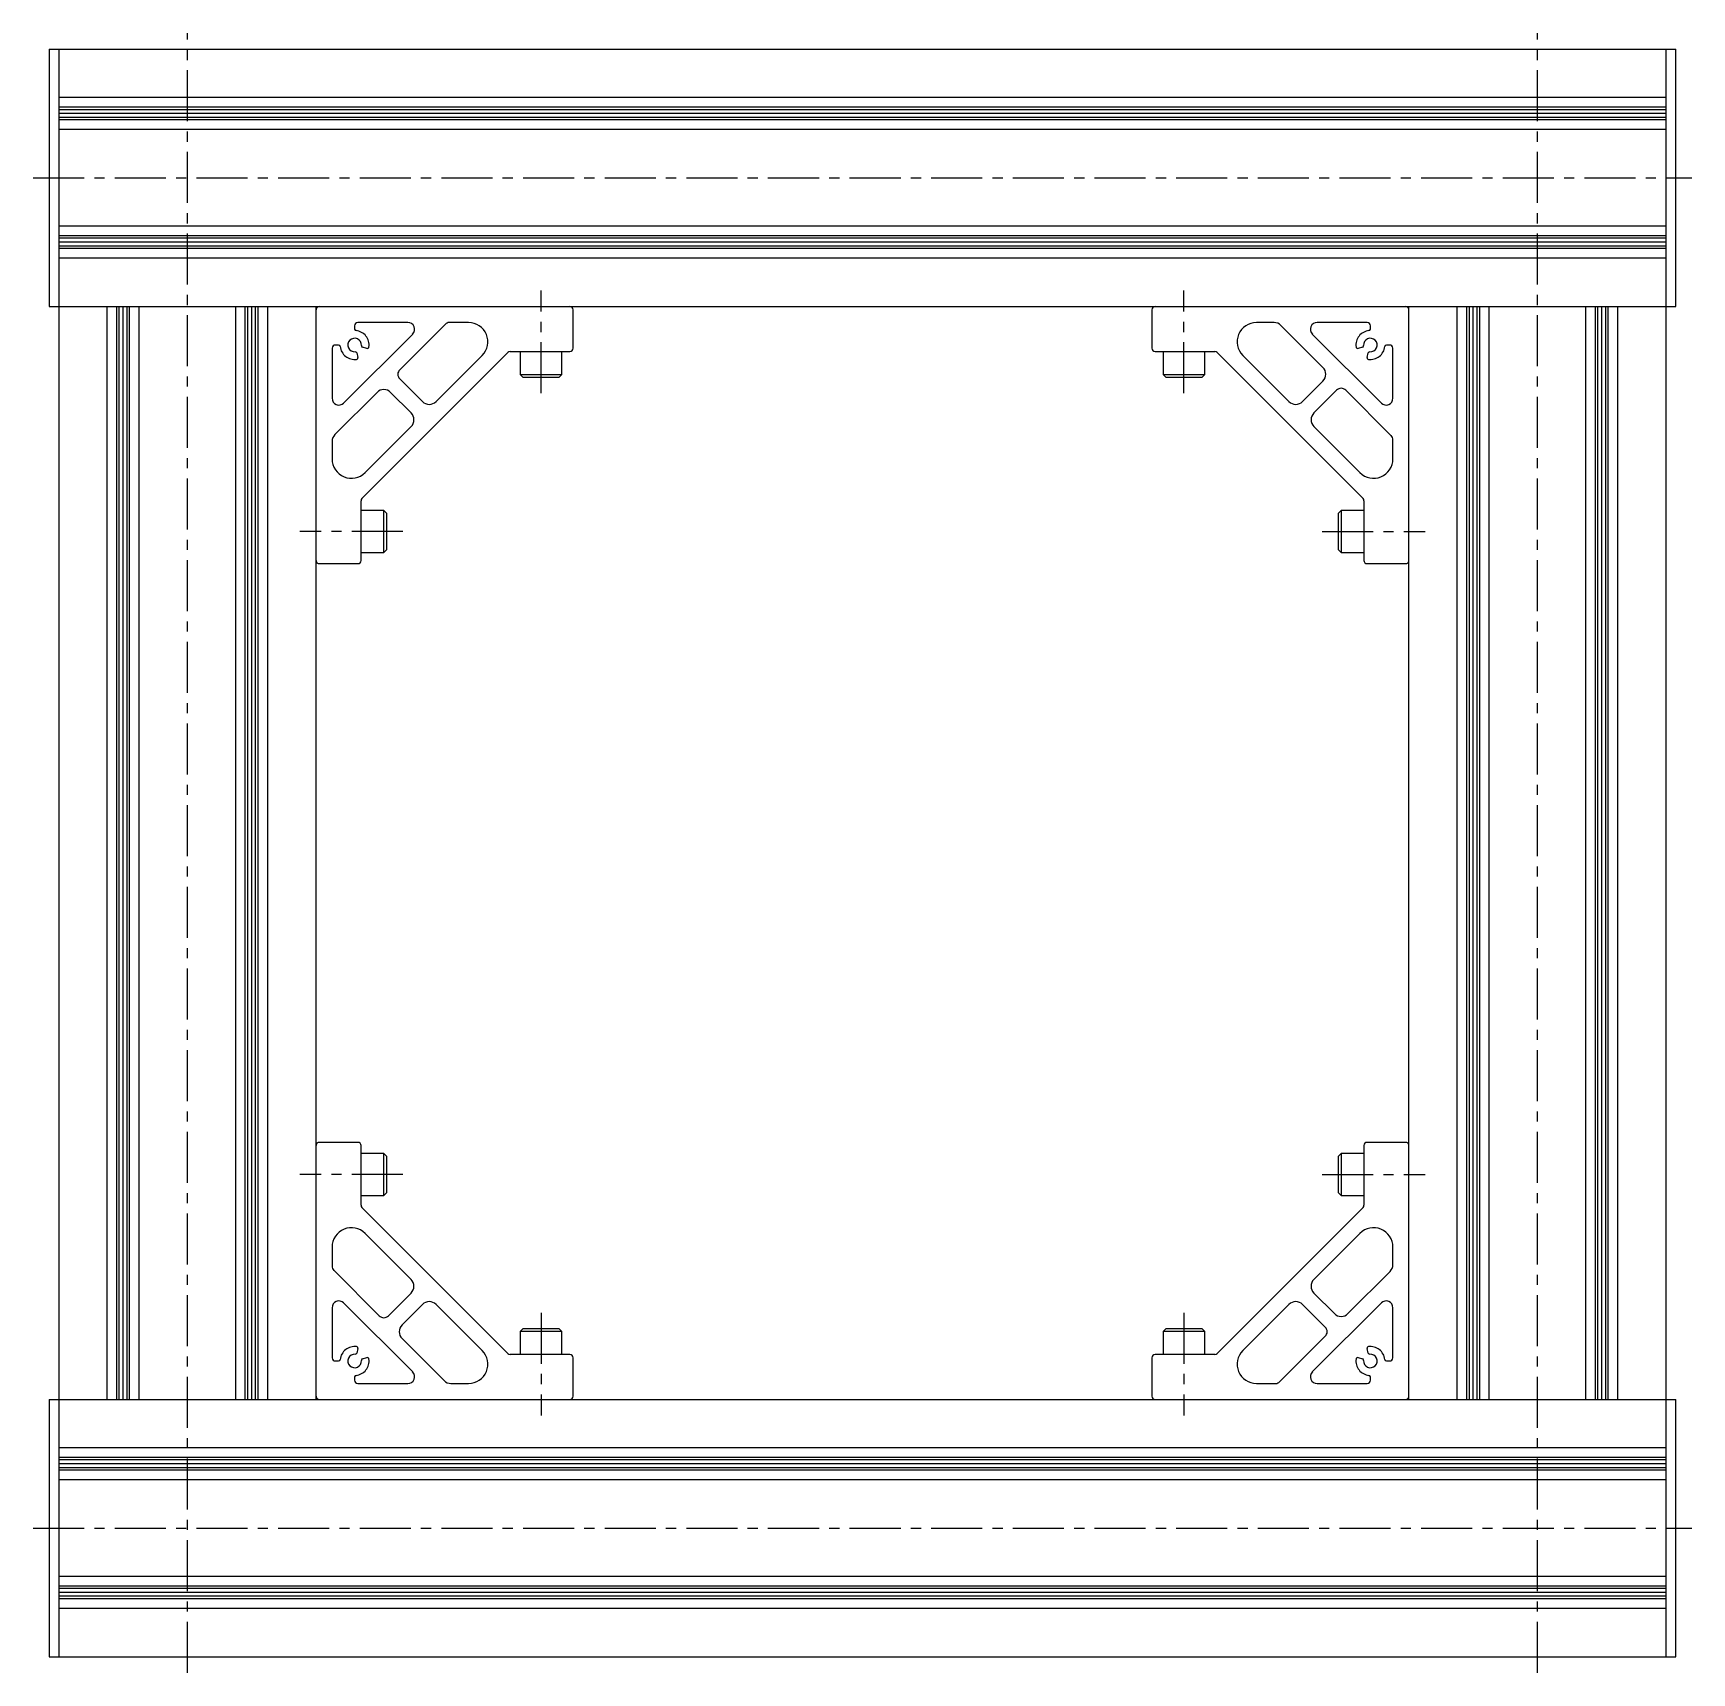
# Model space of a CAD drawing. Extents: x -5 to 1211, y -8 to 1575.
# Drawn here: x -5 to 511, y 1065 to 1575 of the extents above; entities that cross this region are included whole.
import ezdxf

# ---------------------------------------------------------------- set-up
doc = ezdxf.new("R2010")
doc.units = 0
doc.header["$LTSCALE"] = 0.5
doc.linetypes.add('CENTER', pattern=[50.8, 31.75, -6.35, 6.35, -6.35])
doc.layers.add('MSM_CENTER', color=1, linetype='CENTER')
doc.layers.add('MSM_CONTINUOUS', color=7, linetype='CONTINUOUS')

msp = doc.modelspace()

# ---------------------------------------------------------------- linework, layer by layer
at = {"layer": 'MSM_CENTER'}
for p, q in [((43, 1065), (43, 1575)), ((463, 1065), (463, 1575)), ((-5, 1530), (511, 1530)), ((153, 1463), (153, 1495)), ((353, 1463), (353, 1495)), ((110, 1420), (78, 1420)), ((396, 1420), (428, 1420)), ((110, 1220), (78, 1220)), ((396, 1220), (428, 1220)), ((153, 1177), (153, 1145)), ((353, 1177), (353, 1145)), ((-5, 1110), (511, 1110))]:
    msp.add_line(p, q, dxfattribs=at)
at = {"layer": 'MSM_CONTINUOUS'}
for p, q in [((0, 1570), (0, 1490)), ((0, 1570), (506, 1570)), ((3, 1570), (3, 1070)), ((503, 1070), (503, 1570)), ((506, 1490), (506, 1570)), ((503, 1555), (3, 1555)), ((503, 1552), (3, 1552)), ((503, 1551.2), (3, 1551.2)), ((503, 1550), (3, 1550)), ((503, 1548.8), (3, 1548.8)), ((503, 1548), (3, 1548)), ((503, 1545), (3, 1545)), ((503, 1515), (3, 1515)), ((503, 1512), (3, 1512)), ((503, 1511.2), (3, 1511.2)), ((503, 1510), (3, 1510)), ((503, 1508.8), (3, 1508.8)), ((503, 1508), (3, 1508)), ((503, 1505), (3, 1505)), ((0, 1490), (506, 1490)), ((18, 1150), (18, 1490)), ((21, 1150), (21, 1490)), ((21.8, 1150), (21.8, 1490)), ((23, 1150), (23, 1490)), ((24.2, 1150), (24.2, 1490)), ((25, 1150), (25, 1490)), ((28, 1150), (28, 1490)), ((58, 1150), (58, 1490)), ((61, 1150), (61, 1490)), ((61.8, 1150), (61.8, 1490)), ((63, 1150), (63, 1490)), ((64.2, 1150), (64.2, 1490)), ((65, 1150), (65, 1490)), ((68, 1150), (68, 1490)), ((83, 1150), (83, 1490)), ((163, 1477), (163, 1489)), ((343, 1489), (343, 1477)), ((423, 1150), (423, 1490)), ((438, 1150), (438, 1490)), ((441, 1150), (441, 1490)), ((441.8, 1150), (441.8, 1490)), ((443, 1150), (443, 1490)), ((444.2, 1150), (444.2, 1490)), ((445, 1150), (445, 1490)), ((448, 1150), (448, 1490)), ((478, 1150), (478, 1490)), ((481, 1150), (481, 1490)), ((481.8, 1150), (481.8, 1490)), ((483, 1150), (483, 1490)), ((484.2, 1150), (484.2, 1490)), ((485, 1150), (485, 1490)), ((488, 1150), (488, 1490)), ((91.58, 1459.94), (113.06, 1481.42)), ((95, 1484), (95, 1482.97)), ((111.57, 1485), (96, 1485)), ((123.13, 1484.41), (109.04, 1470.32)), ((130.44, 1485), (124.54, 1485)), ((381.04, 1485), (375.56, 1485)), ((396.25, 1471.03), (383.16, 1484.12)), ((392.94, 1481.42), (414.42, 1459.94)), ((410, 1485), (394.43, 1485)), ((411, 1482.97), (411, 1484)), ((88, 1477), (88, 1461.43)), ((90.03, 1478), (89, 1478)), ((98.83, 1476.97), (97.46, 1477.34)), ((143.41, 1476), (162, 1476)), ((146.5, 1476), (146.5, 1468.87)), ((159.5, 1468.87), (159.5, 1476)), ((344, 1476), (362.59, 1476)), ((346.5, 1476), (359.5, 1476)), ((346.5, 1476), (346.5, 1468.87)), ((359.5, 1468.87), (359.5, 1476)), ((408.54, 1477.34), (407.17, 1476.97)), ((417, 1478), (415.97, 1478)), ((418, 1461.43), (418, 1477)), ((95.66, 1475.54), (96.03, 1474.17)), ((97.29, 1430.29), (142.71, 1475.71)), ((120.35, 1460.42), (134.69, 1474.76)), ((363.29, 1475.71), (408.71, 1430.29)), ((371.31, 1474.76), (385.65, 1460.42)), ((409.97, 1474.17), (410.34, 1475.54)), ((109.04, 1467.5), (116.11, 1460.42)), ((146.5, 1468.87), (147.37, 1468)), ((146.5, 1468.87), (159.5, 1468.87)), ((147.37, 1468), (158.63, 1468)), ((158.63, 1468), (159.5, 1468.87)), ((346.5, 1468.87), (359.5, 1468.87)), ((346.5, 1468.87), (347.37, 1468)), ((347.37, 1468), (358.63, 1468)), ((358.63, 1468), (359.5, 1468.87)), ((389.89, 1460.42), (396.25, 1466.79)), ((101.97, 1463.25), (88.88, 1450.16)), ((112.58, 1456.89), (106.21, 1463.25)), ((400.5, 1463.96), (393.42, 1456.89)), ((417.41, 1449.87), (403.32, 1463.96)), ((98.24, 1438.31), (112.58, 1452.65)), ((393.42, 1452.65), (407.76, 1438.31)), ((88, 1448.04), (88, 1442.56)), ((418, 1442.56), (418, 1448.46)), ((97, 1411), (97, 1429.59)), ((409, 1429.59), (409, 1411)), ((97, 1413.5), (97, 1426.5)), ((104.13, 1426.5), (97, 1426.5)), ((104.13, 1413.5), (104.13, 1426.5)), ((105, 1425.63), (104.13, 1426.5)), ((105, 1414.37), (105, 1425.63)), ((401.87, 1426.5), (401, 1425.63)), ((401, 1425.63), (401, 1414.37)), ((401.87, 1426.5), (401.87, 1413.5)), ((409, 1426.5), (401.87, 1426.5)), ((104.13, 1413.5), (105, 1414.37)), ((401, 1414.37), (401.87, 1413.5)), ((84, 1410), (96, 1410)), ((97, 1413.5), (104.13, 1413.5)), ((401.87, 1413.5), (409, 1413.5)), ((410, 1410), (422, 1410)), ((96, 1230), (84, 1230)), ((97, 1210.41), (97, 1229)), ((409, 1229), (409, 1210.41)), ((422, 1230), (410, 1230)), ((104.13, 1226.5), (97, 1226.5)), ((105, 1225.63), (104.13, 1226.5)), ((104.13, 1213.5), (104.13, 1226.5)), ((105, 1214.37), (105, 1225.63)), ((401.87, 1226.5), (401, 1225.63)), ((401, 1225.63), (401, 1214.37)), ((409, 1226.5), (401.87, 1226.5)), ((401.87, 1226.5), (401.87, 1213.5)), ((409, 1226.5), (409, 1213.5)), ((97, 1213.5), (104.13, 1213.5)), ((104.13, 1213.5), (105, 1214.37)), ((401, 1214.37), (401.87, 1213.5)), ((401.87, 1213.5), (409, 1213.5)), ((142.71, 1164.29), (97.29, 1209.71)), ((408.71, 1209.71), (363.29, 1164.29)), ((88, 1197.44), (88, 1191.54)), ((112.58, 1187.35), (98.24, 1201.69)), ((407.76, 1201.69), (393.42, 1187.35)), ((418, 1191.96), (418, 1197.44)), ((88.59, 1190.13), (102.68, 1176.04)), ((404.03, 1176.75), (417.12, 1189.84)), ((105.5, 1176.04), (112.58, 1183.11)), ((393.42, 1183.11), (399.79, 1176.75)), ((88, 1178.57), (88, 1163)), ((113.06, 1158.58), (91.58, 1180.06)), ((116.11, 1179.58), (109.75, 1173.21)), ((134.69, 1165.24), (120.35, 1179.58)), ((385.65, 1179.58), (371.31, 1165.24)), ((396.96, 1172.5), (389.89, 1179.58)), ((414.42, 1180.06), (392.94, 1158.58)), ((418, 1163), (418, 1178.57)), ((147.37, 1172), (146.5, 1171.13)), ((158.63, 1172), (147.37, 1172)), ((159.5, 1171.13), (158.63, 1172)), ((347.37, 1172), (346.5, 1171.13)), ((358.63, 1172), (347.37, 1172)), ((359.5, 1171.13), (358.63, 1172)), ((109.75, 1168.97), (122.84, 1155.88)), ((146.5, 1171.13), (146.5, 1164)), ((159.5, 1171.13), (146.5, 1171.13)), ((159.5, 1164), (159.5, 1171.13)), ((359.5, 1171.13), (346.5, 1171.13)), ((346.5, 1171.13), (346.5, 1164)), ((359.5, 1164), (359.5, 1171.13)), ((382.87, 1155.59), (396.96, 1169.68)), ((89, 1162), (90.03, 1162)), ((96.03, 1165.83), (95.66, 1164.46)), ((97.46, 1162.66), (98.83, 1163.03)), ((162, 1164), (143.41, 1164)), ((159.5, 1164), (146.5, 1164)), ((163, 1151), (163, 1163)), ((343, 1163), (343, 1151)), ((362.59, 1164), (344, 1164)), ((407.17, 1163.03), (408.54, 1162.66)), ((410.34, 1164.46), (409.97, 1165.83)), ((415.97, 1162), (417, 1162)), ((95, 1157.03), (95, 1156)), ((411, 1156), (411, 1157.03)), ((96, 1155), (111.57, 1155)), ((124.96, 1155), (130.44, 1155)), ((375.56, 1155), (381.46, 1155)), ((394.43, 1155), (410, 1155)), ((0, 1150), (506, 1150)), ((0, 1150), (0, 1070)), ((506, 1070), (506, 1150)), ((503, 1135), (3, 1135)), ((503, 1132), (3, 1132)), ((503, 1131.2), (3, 1131.2)), ((503, 1130), (3, 1130)), ((503, 1128.8), (3, 1128.8)), ((503, 1128), (3, 1128)), ((503, 1125), (3, 1125)), ((503, 1095), (3, 1095)), ((503, 1092), (3, 1092)), ((503, 1091.2), (3, 1091.2)), ((503, 1090), (3, 1090)), ((503, 1088.8), (3, 1088.8)), ((503, 1088), (3, 1088)), ((503, 1085), (3, 1085)), ((0, 1070), (506, 1070))]:
    msp.add_line(p, q, dxfattribs=at)
for centre, radius, start, end in [((84, 1489), 1, 90, 180), ((162, 1489), 1, 0, 90), ((344, 1489), 1, 90, 180), ((422, 1489), 1, 0, 90), ((96, 1484), 1, 90, 180), ((95.5, 1482.97), 0.5, 179.9984, 264.2635), ((95, 1478), 4.5, 352.1807, 84.2603), ((111.57, 1482.9), 2.1, 315, 90), ((124.54, 1483), 2, 90.0011, 135.0008), ((130.44, 1479), 6, 315, 90.0001), ((375.56, 1479), 6, 90.0001, 225), ((381.04, 1482), 3, 45.0002, 90.0002), ((394.43, 1482.9), 2.1, 90, 225), ((411, 1478), 4.5, 95.7391, 187.8199), ((410, 1484), 1, 0, 90), ((410.5, 1482.97), 0.5, 275.7396, 359.9987), ((89, 1477), 1, 90, 180), ((90.03, 1477.5), 0.5, 5.7396, 89.9987), ((95, 1478), 4.5, 185.7391, 277.8199), ((95, 1478), 2.1, 356.0879, 273.9134), ((95.18, 1475.41), 0.5, 14.9999, 93.9134), ((97.59, 1477.82), 0.5, 176.0879, 255.0001), ((98.96, 1477.46), 0.5, 255.0014, 352.1789), ((143.41, 1475), 1, 89.9986, 134.9989), ((162, 1477), 1, 269.9979, 0), ((344, 1477), 1, 180, 270), ((362.59, 1475), 1, 45.0005, 90.0008), ((407.04, 1477.46), 0.5, 187.8225, 284.9997), ((408.41, 1477.82), 0.5, 284.9999, 3.9134), ((411, 1478), 2.1, 266.0879, 183.9134), ((410.82, 1475.41), 0.5, 86.0879, 165.0001), ((411, 1478), 4.5, 262.1807, 354.2603), ((415.97, 1477.5), 0.5, 89.9984, 174.2635), ((417, 1477), 1, 0, 90), ((95.54, 1474.04), 0.5, 277.8225, 14.9997), ((394.13, 1468.91), 3, 315.0001, 45.0001), ((410.46, 1474.04), 0.5, 165.0014, 262.1789), ((110.45, 1468.91), 2, 134.9992, 225.0012), ((90.1, 1461.43), 2.1, 180, 315), ((104.09, 1461.13), 3, 45.0001, 135.0001), ((118.23, 1462.55), 3, 225.0001, 315.0002), ((387.77, 1462.55), 3, 225.0005, 314.9993), ((401.91, 1462.55), 2, 44.9992, 135.0012), ((415.9, 1461.43), 2.1, 225, 0), ((110.45, 1454.77), 3, 315.0005, 44.9993), ((395.55, 1454.77), 3, 135.0001, 225.0002), ((91, 1448.04), 3, 135.0002, 180.0002), ((416, 1448.46), 2, 0.0011, 45.0008), ((94, 1442.56), 6, 180.0001, 315), ((412, 1442.56), 6, 225, 0.0001), ((98, 1429.59), 1, 135.0005, 180.0008), ((408, 1429.59), 1, 359.9986, 44.9989), ((84, 1411), 1, 180, 270), ((96, 1411), 1, 270, 0), ((410, 1411), 1, 179.9979, 270), ((422, 1411), 1, 270, 0), ((84, 1229), 1, 90, 180), ((96, 1229), 1, 359.9979, 90), ((410, 1229), 1, 90, 180), ((422, 1229), 1, 0, 90), ((98, 1210.41), 1, 179.9986, 224.9989), ((408, 1210.41), 1, 315.0005, 0.0008), ((94, 1197.44), 6, 45, 180.0001), ((412, 1197.44), 6, 0.0001, 135), ((90, 1191.54), 2, 180.0011, 225.0008), ((110.45, 1185.23), 3, 315.0001, 45.0002), ((395.55, 1185.23), 3, 135.0005, 224.9993), ((415, 1191.96), 3, 315.0002, 0.0002), ((90.1, 1178.57), 2.1, 45, 180), ((118.23, 1177.45), 3, 45.0005, 134.9993), ((387.77, 1177.45), 3, 45.0001, 135.0002), ((401.91, 1178.87), 3, 225.0001, 315.0001), ((415.9, 1178.57), 2.1, 0, 135), ((104.09, 1177.45), 2, 224.9992, 315.0012), ((111.87, 1171.09), 3, 135.0001, 225.0001), ((395.55, 1171.09), 2, 314.9992, 45.0012), ((95, 1162), 4.5, 82.1807, 174.2603), ((95.54, 1165.96), 0.5, 345.0014, 82.1789), ((410.46, 1165.96), 0.5, 97.8225, 194.9997), ((411, 1162), 4.5, 5.7391, 97.8199), ((89, 1163), 1, 180, 270), ((90.03, 1162.5), 0.5, 269.9984, 354.2635), ((95, 1162), 2.1, 86.0879, 3.9134), ((95.18, 1164.59), 0.5, 266.0879, 345.0001), ((95, 1162), 4.5, 275.7391, 7.8199), ((97.59, 1162.18), 0.5, 104.9999, 183.9134), ((98.96, 1162.54), 0.5, 7.8225, 104.9997), ((130.44, 1161), 6, 270.0001, 45), ((143.41, 1165), 1, 225.0005, 270.0008), ((162, 1163), 1, 0, 90), ((344, 1163), 1, 89.9979, 180), ((362.59, 1165), 1, 269.9986, 314.9989), ((375.56, 1161), 6, 135, 270.0001), ((411, 1162), 4.5, 172.1807, 264.2603), ((407.04, 1162.54), 0.5, 75.0014, 172.1789), ((408.41, 1162.18), 0.5, 356.0879, 75.0001), ((411, 1162), 2.1, 176.0879, 93.9134), ((410.82, 1164.59), 0.5, 194.9999, 273.9134), ((415.97, 1162.5), 0.5, 185.7396, 269.9987), ((417, 1163), 1, 270, 0), ((95.5, 1157.03), 0.5, 95.7396, 179.9987), ((96, 1156), 1, 180, 270), ((111.57, 1157.1), 2.1, 270, 45), ((124.96, 1158), 3, 225.0002, 270.0002), ((394.43, 1157.1), 2.1, 135, 270), ((410, 1156), 1, 270, 0), ((410.5, 1157.03), 0.5, 359.9984, 84.2635), ((84, 1151), 1, 180, 270), ((162, 1151), 1, 270, 0), ((344, 1151), 1, 180, 270), ((381.46, 1157), 2, 270.0011, 315.0008), ((422, 1151), 1, 270, 0)]:
    msp.add_arc(centre, radius, start, end, dxfattribs=at)

doc.saveas('drawing.dxf')
